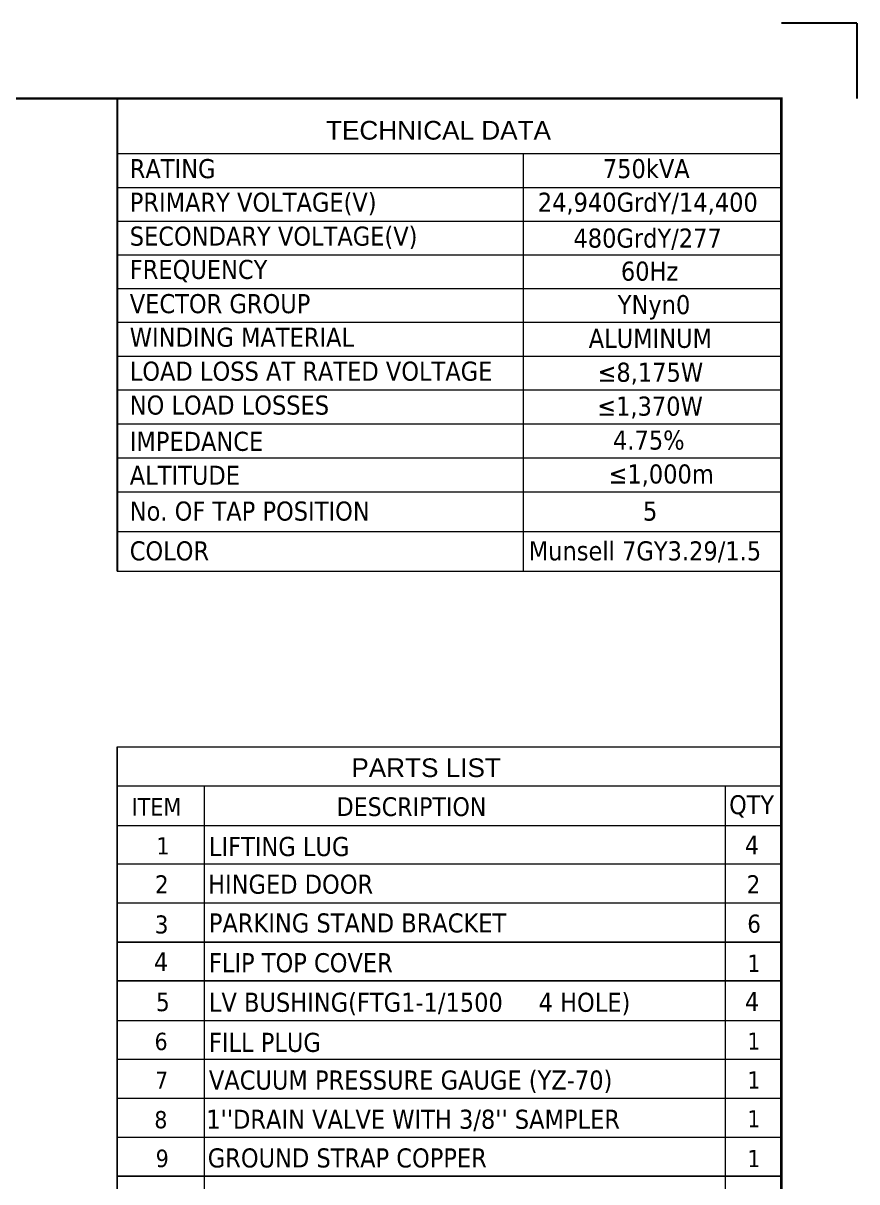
# Model space of a CAD drawing. Header units: millimetres. Extents: x 248233 to 259628, y -181361 to -174035.
# Drawn here: x 255865 to 258593, y -177829 to -174035 of the extents above; entities that cross this region are included whole.
import ezdxf

# ---------------------------------------------------------------- set-up
doc = ezdxf.new("R2010")
doc.units = ezdxf.units.MM
doc.header["$LTSCALE"] = 13
doc.layers.add('1', color=4, linetype='Continuous')
doc.layers.add('6文字层', color=3, linetype='Continuous')
doc.layers.add('paper', color=254, linetype='Continuous', plot=False)
doc.layers.add('铁心', color=3, linetype='Continuous', lineweight=0)
doc.styles.add('PDF Arial', font='arial.ttf')
doc.styles.add('Tahoma$001', font='tahoma.ttf', dxfattribs={"height": 2.159784})
doc.styles.add('Tahoma_txtstyle_28.05_0_0', font='tahoma.ttf')

msp = doc.modelspace()

# ---------------------------------------------------------------- linework, layer by layer
at = {"layer": '1', "const_width": 8.634}
msp.add_lwpolyline([(248874.328, -181089.568), (258346.648, -181089.568), (258346.648, -174281.338), (248874.328, -174281.338), (248874.328, -181089.568)], dxfattribs=at)
at = {"layer": '6文字层'}
for points in [[(256172.75, -174281.338), (258346.648, -174281.338)], [(256172.75, -174281.338), (256172.75, -175829.647)], [(258346.648, -174281.338), (258346.648, -175569.023)]]:
    msp.add_lwpolyline(points, dxfattribs=at)
at = {"layer": 'paper'}
for q in [(258346.648, -174034.663), (258346.648, -174034.663), (258593.323, -174281.338), (258593.323, -174281.338)]:
    msp.add_line((258593.323, -174034.663), q, dxfattribs=at)
at = {"layer": '铁心'}
for points in [[(256172.75, -174461.551), (258346.648, -174461.551)], [(257501.067, -174461.551), (257501.067, -175829.647)], [(256172.75, -174572.612), (258346.648, -174572.612)], [(256172.75, -174682.626), (258346.648, -174682.626)], [(256172.75, -174793.688), (258346.648, -174793.688)], [(256172.75, -174903.701), (258346.648, -174903.701)], [(256172.75, -175013.715), (258346.648, -175013.715)], [(256172.75, -175124.777), (258346.648, -175124.777)], [(256172.75, -175235.838), (258346.648, -175235.838)], [(256172.75, -175346.9), (258346.648, -175346.9)], [(256172.75, -175457.961), (258346.648, -175457.961)], [(256172.75, -175569.023), (258346.648, -175569.023)], [(256172.75, -175569.023), (258346.648, -175569.023)], [(258346.648, -175569.023), (258346.648, -175828.418)], [(256172.75, -175699.335), (258346.648, -175699.335)], [(256172.75, -175829.647), (258346.648, -175829.647)], [(256172.75, -179856.193), (256172.75, -176404.677)], [(256172.75, -176404.677), (258346.648, -176404.677), (258346.648, -176532.178)], [(256172.75, -176404.677), (256172.75, -176532.178), (256172.75, -176532.178)], [(256172.75, -176532.178), (258346.648, -176532.178), (258346.648, -176662.324)], [(256172.75, -176532.178), (256172.75, -176662.324), (258346.648, -176662.324)], [(256456.849, -176532.178), (256456.849, -176662.324), (256456.849, -176662.324)], [(258162.421, -176532.178), (258162.421, -179856.193)], [(256172.75, -177810.89), (258346.648, -177810.89), (258346.648, -176662.324)], [(256172.75, -176662.324), (256172.75, -177810.89)], [(256456.849, -176662.324), (256456.849, -177810.89)], [(258346.648, -176789.296), (256172.75, -176789.296), (256172.75, -176789.296)], [(258346.648, -176916.797), (256172.75, -176916.797), (256172.75, -176916.797)], [(256172.75, -177044.298), (258346.648, -177044.298), (258346.648, -177171.269)], [(256172.75, -177044.298), (256172.75, -177171.269), (258346.648, -177171.269)], [(258346.648, -177044.298), (256172.75, -177044.298), (256172.75, -177044.298)], [(256172.75, -178068.007), (256172.75, -177044.298), (256172.75, -177044.298)], [(256456.849, -177044.298), (256456.849, -177171.269), (256456.849, -177171.269)], [(256172.75, -177171.269), (256172.75, -179856.193)], [(258346.648, -177171.269), (256172.75, -177171.269), (256172.75, -177171.269)], [(256456.849, -177171.269), (256456.849, -179856.193)], [(258346.648, -177301.415), (256172.75, -177301.415), (256172.75, -177301.415)], [(258346.648, -177301.415), (256172.75, -177301.415), (256172.75, -177301.415)], [(258346.648, -179473.691), (258346.648, -177298.77)], [(258346.648, -177428.916), (256172.75, -177428.916), (256172.75, -177428.916)], [(258346.648, -177428.916), (256172.75, -177428.916), (256172.75, -177428.916)], [(258346.648, -177555.888), (256172.75, -177555.888), (256172.75, -177555.888)], [(258346.648, -177555.888), (256172.75, -177555.888)], [(258346.648, -177683.389), (256172.75, -177683.389), (256172.75, -177683.389)], [(258346.648, -177683.389), (256172.75, -177683.389), (256172.75, -177683.389)], [(258346.648, -177810.89), (256172.75, -177810.89), (256172.75, -177810.89)]]:
    msp.add_lwpolyline(points, dxfattribs=at)

# ---------------------------------------------------------------- texts
for s, height, style, p in [('TECHNICAL DATA', 61.19651, 'PDF Arial', (256856.177, -174416.023)), ('RATING', 62.4904, 'Tahoma$001', (256213.868, -174542.228)), ('750kVA', 62.4904, 'Tahoma$001', (257762.118, -174542.228)), ('PRIMARY VOLTAGE(V)', 62.4904, 'Tahoma$001', (256213.868, -174652.242)), ('24,940GrdY/14,400', 62.4904, 'Tahoma$001', (257549.206, -174652.242)), ('SECONDARY VOLTAGE(V)', 62.4904, 'Tahoma$001', (256213.868, -174763.303)), ('480GrdY/277', 62.4904, 'Tahoma$001', (257665.912, -174769.755)), ('FREQUENCY', 62.4904, 'Tahoma$001', (256213.868, -174872.269)), ('60Hz', 62.4904, 'Tahoma$001', (257821.234, -174877.913)), ('VECTOR GROUP', 62.4904, 'Tahoma$001', (256213.868, -174984.378)), ('YNyn0', 62.4904, 'Tahoma$001', (257810.924, -174987.619)), ('WINDING MATERIAL', 62.4904, 'Tahoma$001', (256213.868, -175094.392)), (' ALUMINUM', 62.4904, 'Tahoma$001', (257692.44, -175097.937)), ('LOAD LOSS AT RATED VOLTAGE', 62.4904, 'Tahoma$001', (256213.868, -175205.453)), ('≤8,175W', 62.4904, 'Tahoma$001', (257744.727, -175208.998)), ('NO LOAD LOSSES', 62.4904, 'Tahoma$001', (256213.868, -175316.515)), ('≤1,370W', 62.4904, 'Tahoma$001', (257743.668, -175320.06)), ('IMPEDANCE', 62.4904, 'Tahoma$001', (256213.868, -175435.266)), ('4.75%%%', 62.4904, 'Tahoma$001', (257795.483, -175431.121)), ('ALTITUDE', 62.4904, 'Tahoma$001', (256213.868, -175546.327)), ('≤1,000m', 62.4904, 'Tahoma$001', (257780.618, -175542.183)), ('No. OF TAP POSITION', 62.4904, 'Tahoma$001', (256213.776, -175663.683)), ('5', 62.49, 'Tahoma$001', (257893.653, -175663.683)), ('COLOR', 62.4904, 'Tahoma$001', (256213.776, -175793.996)), ('Munsell 7GY3.29/1.5', 62.4904, 'Tahoma$001', (257519.799, -175793.996)), ('PARTS LIST', 61.1965, 'PDF Arial', (256939.108, -176503.609)), ('ITEM', 57.4744, 'Tahoma_txtstyle_28.05_0_0', (256219.835, -176629.523)), ('DESCRIPTION', 61.4016, 'Tahoma$001', (256890.876, -176631.11)), ('QTY', 62.0327, 'Tahoma$001', (258175.591, -176625.007)), ('1', 56.282, 'Tahoma$001', (256301.309, -176757.024)), ('LIFTING LUG', 62.4904, 'Tahoma$001', (256472.85, -176762.126)), ('4', 61.153, 'Tahoma$001', (258227.461, -176757.024)), ('2', 59.358, 'Tahoma$001', (256296.547, -176884.525)), ('HINGED DOOR', 62.4904, 'Tahoma$001', (256470.205, -176885.583)), ('2', 59.574, 'Tahoma$001', (258232.752, -176884.525)), ('3', 59.071, 'Tahoma$001', (256296.018, -177015.729)), ('PARKING STAND BRACKET', 62.4904, 'Tahoma$001', (256472.85, -177012.555)), ('6', 59.279, 'Tahoma$001', (258234.868, -177013.084)), ('4', 61.153, 'Tahoma$001', (256293.373, -177138.997)), ('FLIP TOP COVER', 62.4904, 'Tahoma$001', (256472.85, -177142.701)), ('1', 56.282, 'Tahoma$001', (258235.397, -177141.643)), ('5', 60.443, 'Tahoma$001', (256299.374, -177270.201)), ('LV BUSHING(FTG1-1/1500     4 HOLE)', 62.4904, 'Tahoma$001', (256472.85, -177272.304)), ('4', 61.502, 'Tahoma$001', (258227.461, -177269.143)), ('6', 56.813, 'Tahoma$001', (256295.059, -177397.702)), ('FILL PLUG', 62.4904, 'Tahoma$001', (256472.85, -177403.58)), ('1', 55.902, 'Tahoma$001', (258235.397, -177396.115)), ('VACUUM PRESSURE GAUGE (YZ-70)', 62.4904, 'Tahoma$001', (256472.85, -177526.924)), ('7', 55.159, 'Tahoma$001', (256297.737, -177523.616)), ('1', 56.282, 'Tahoma$001', (258235.397, -177523.616)), ('8', 56.579, 'Tahoma$001', (256294.415, -177653.762)), ("1''DRAIN VALVE WITH 3/8'' SAMPLER ", 62.4904, 'Tahoma$001', (256464.385, -177655.388)), ('1', 55.902, 'Tahoma$001', (258235.397, -177650.588)), ('9', 57.215, 'Tahoma$001', (256298.658, -177780.998)), ('GROUND STRAP COPPER', 62.4904, 'Tahoma$001', (256469.147, -177782.056)), ('1', 56.282, 'Tahoma$001', (258235.397, -177780.998))]:
    msp.add_text(s, height=height, dxfattribs=dict(at, style=style)).set_placement(p)

doc.saveas('drawing.dxf')
